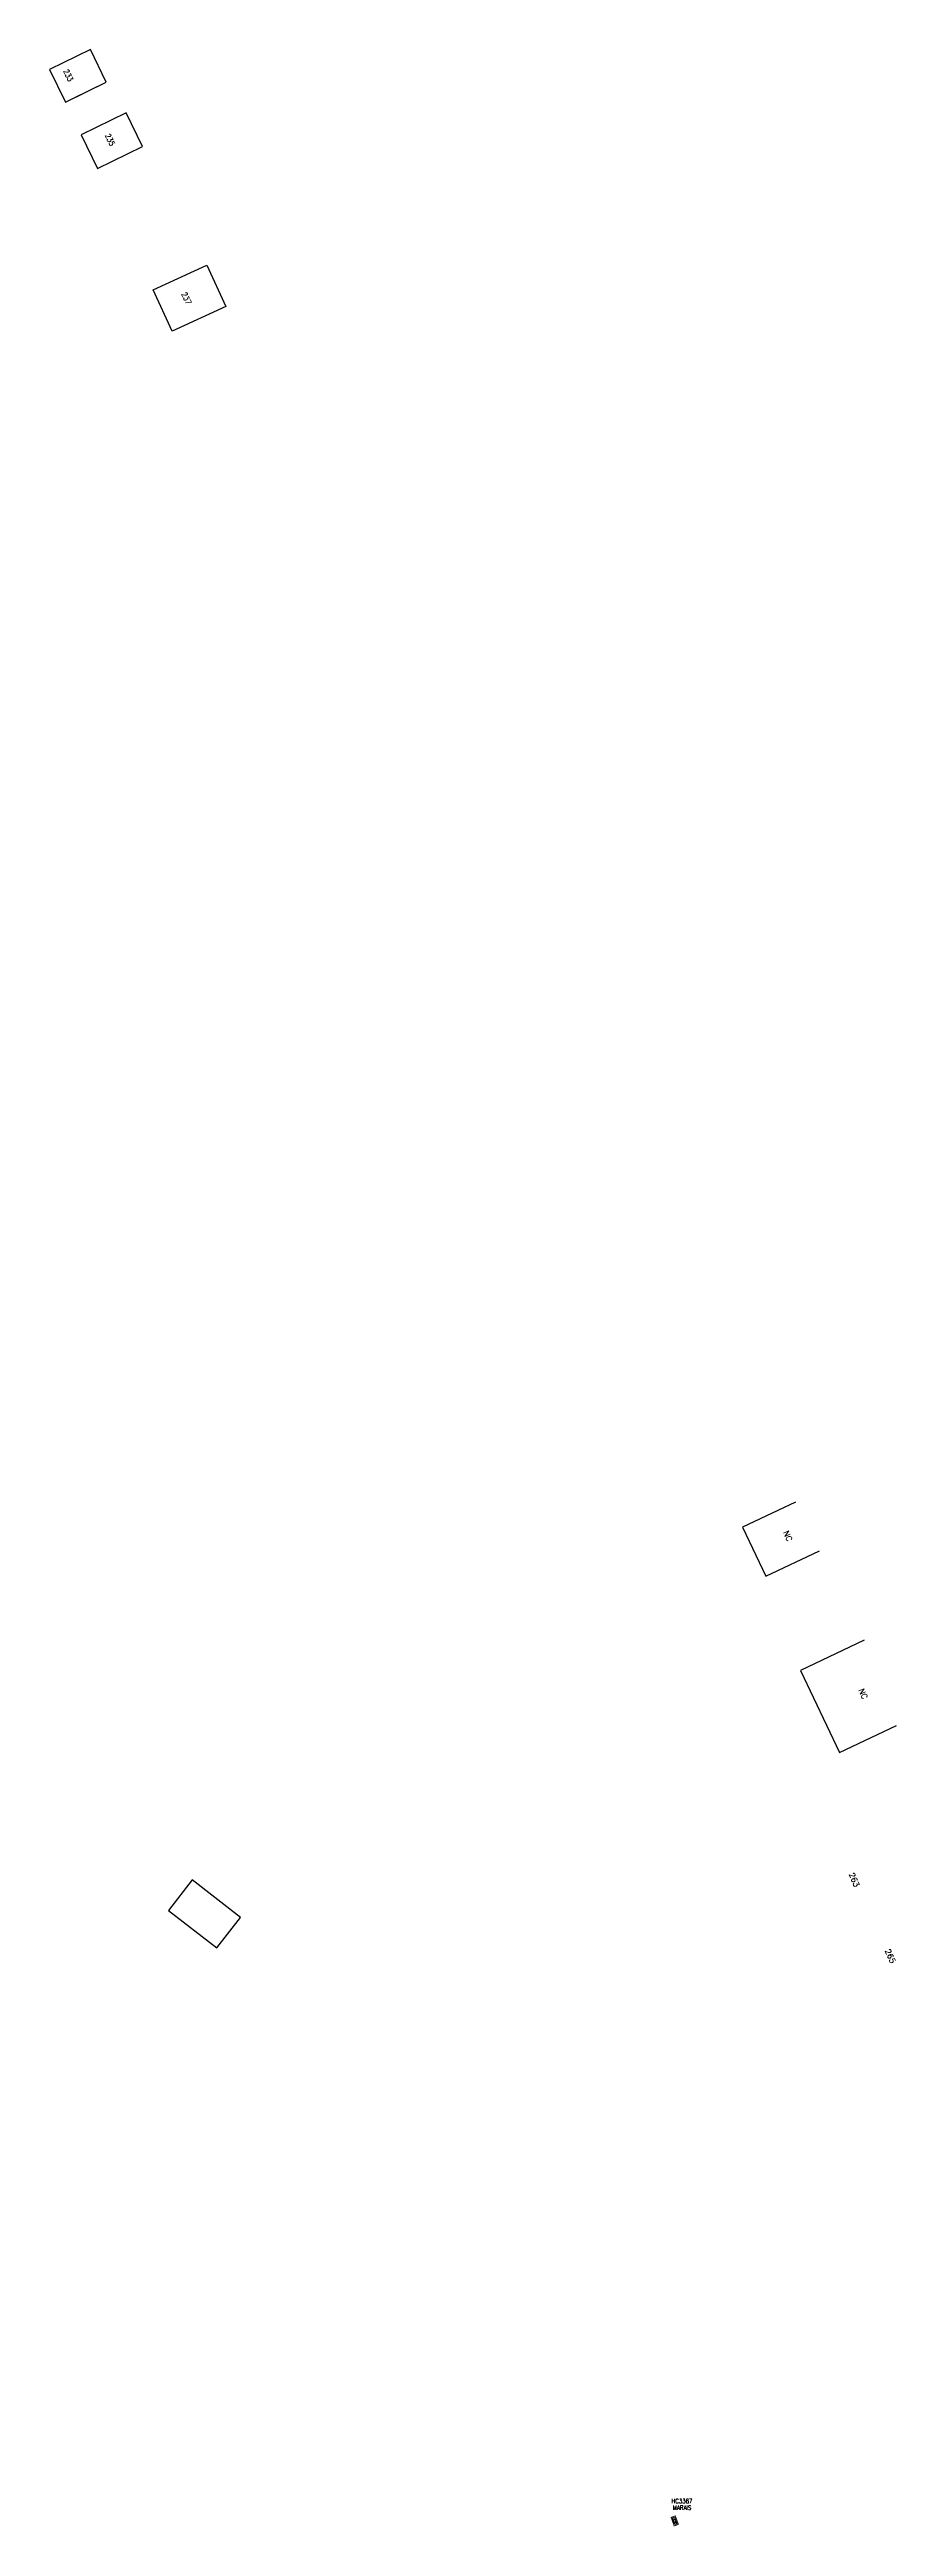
# Model space of a CAD drawing. Header units: millimetres. Extents: x 123345 to 123983, y 124328 to 124938.
# Drawn here: x 123345 to 123532, y 124328 to 124874 of the extents above; entities that cross this region are included whole.
import ezdxf
from ezdxf.enums import TextEntityAlignment as Align

# ---------------------------------------------------------------- set-up
doc = ezdxf.new("R2010")
doc.units = ezdxf.units.MM
for name, color, linetype in [('BB01', 7, 'CONTINUOUS'), ('BB06', 7, 'CONTINUOUS'), ('G_210', 7, 'CONTINUOUS'), ('W0100', 7, 'CONTINUOUS')]:
    doc.layers.add(name, color=color, linetype=linetype)
doc.styles.get("Standard").update_dxf_attribs({"font": 'romans.shx', "width": 0.85})

# ---------------------------------------------------------------- blocks, each defined once
blk = doc.blocks.new('*U1')
at = {"layer": 'G_210', "color": 0, "linetype": 'Continuous', "const_width": 0.35, "flags": 128}
blk.add_lwpolyline([(2, 4), (2, 0), (0, 0), (0, 4)], close=True, dxfattribs=at)
at = {"layer": 'G_210', "color": 0, "linetype": 'Continuous'}
blk.add_lwpolyline([(0.5, 3.5), (1.5, 3.5), (1.5, 0.5), (0.5, 0.5)], close=True, dxfattribs=at)
at = {"layer": 'G_210', "insert": (1, 1.9), "char_height": 1.43, "width": 1.146, "attachment_point": 5}
blk.add_mtext('G', dxfattribs=at)
at = {"layer": 'G_210', "color": 0, "linetype": 'Continuous', "width": 0.75}
for tag, height, p in [('NUM', 4, (2, 16)), ('NOM', 4, (2, 11)), ('BCL', 3, (2, 7))]:
    blk.add_attdef(tag, text='', height=height, dxfattribs=at).set_placement(p, align=Align.MIDDLE)
at = {"layer": 'G_210', "color": 0, "linetype": 'Continuous', "width": 0.75, "flags": 3}
for tag, p in [('DEF_COUP', (2.1, -5.6)), ('DEF_TYPE', (2.1, -8.1)), ('DEF_LEG', (2.1, -3.1))]:
    blk.add_attdef(tag, text='', height=1.2, dxfattribs=at).set_placement(p, align=Align.MIDDLE)

msp = doc.modelspace()

# ---------------------------------------------------------------- linework, layer by layer
at = {"layer": 'BB01', "color": 252, "flags": 128}
for points in [[(123350.38, 124863.09), (123357.57, 124866.58), (123354.07, 124873.78), (123345.08, 124869.41), (123348.58, 124862.21), (123357.57, 124866.58)], [(123509.38, 124553.77), (123497.73, 124548.24), (123502.88, 124537.4), (123514.66, 124542.99)], [(123524.49, 124523.3), (123510.5, 124516.67), (123519.08, 124498.6), (123531.64, 124504.56)]]:
    msp.add_lwpolyline(points, dxfattribs=at)
for points in [[(123355.68, 124847.6), (123365.57, 124852.4), (123361.97, 124859.82), (123352.07, 124855.02)], [(123372.08, 124811.74), (123367.9, 124820.82), (123379.72, 124826.25), (123383.89, 124817.16)]]:
    msp.add_lwpolyline(points, close=True, dxfattribs=at)
at = {"layer": 'W0100', "color": 252, "flags": 128}
msp.add_lwpolyline([(123371.3, 124463.79), (123381.94, 124455.52), (123387.16, 124462.23), (123376.51, 124470.5)], close=True, dxfattribs=at)

# ---------------------------------------------------------------- block references
at = {"layer": 'G_210'}
ref = msp.add_blockref('*U1', (123482.67, 124328.18), dxfattribs=dict(at, xscale=0.4999999999999995, yscale=0.4999999999999995, zscale=0.4999999999999995, rotation=19.90872379455254))
ref.add_attrib('NUM', 'HC3367', dxfattribs={"color": 0, "linetype": 'Continuous', "height": 1, "width": 0.75}).set_placement((123484.39, 124333.66), align=Align.MIDDLE)
ref.add_attrib('NOM', 'MARAIS', dxfattribs={"color": 0, "linetype": 'Continuous', "height": 1, "width": 0.75}).set_placement((123484.41, 124332.21), align=Align.MIDDLE)

# ---------------------------------------------------------------- texts
at = {"layer": 'BB01', "color": 252}
for s, p in [('NC', (123507.72, 124546.28)), ('NC', (123524.31, 124511.53)), ('263', (123522.34, 124470.55)), ('265', (123530.3, 124453.72))]:
    msp.add_text(s, height=1.25, rotation=293.2218, dxfattribs=at).set_placement(p, align=Align.MIDDLE)
at = {"layer": 'BB06', "color": 252, "width": 0.85}
for s, p in [('233', (123348.08, 124869.06)), ('235', (123357.26, 124854.87)), ('237', (123374.09, 124819.94))]:
    msp.add_text(s, height=1.25, rotation=295.4386, dxfattribs=at).set_placement(p)

doc.saveas('drawing.dxf')
